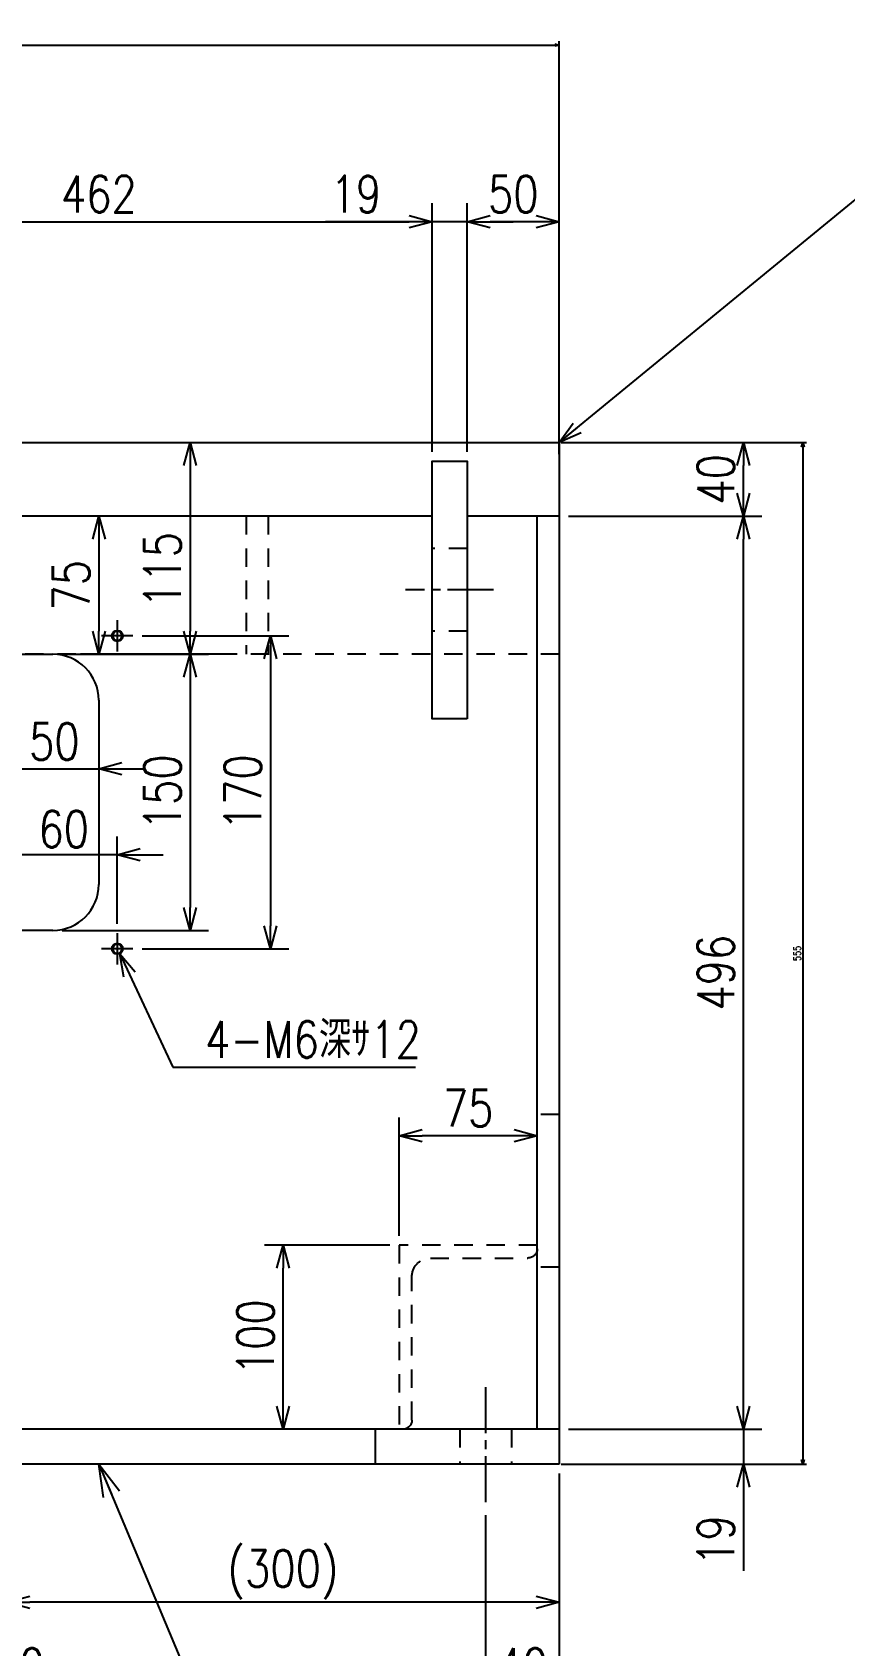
# Model space of a CAD drawing. Extents: x 0 to 4205, y 0 to 5940.
# Drawn here: x 2042 to 2483, y 550 to 1426 of the extents above; entities that cross this region are included whole.
import ezdxf

# ---------------------------------------------------------------- set-up
doc = ezdxf.new("R2010")
doc.units = 0
doc.header["$LTSCALE"] = 5
doc.linetypes.add('GEN3A', pattern=[3.5, 2, -1.5])
doc.linetypes.add('GEN7A', pattern=[7.5, 5, -0.75, 1, -0.75])
doc.layers.get('0').update_dxf_attribs({"linetype": 'CONTINUOUS'})
doc.layers.get('DEFPOINTS').update_dxf_attribs({"linetype": 'CONTINUOUS'})
for name, color, linetype in [('2', 5, 'CONTINUOUS'), ('3A', 6, 'GEN3A'), ('4', 3, 'CONTINUOUS'), ('5', 3, 'CONTINUOUS'), ('7A', 4, 'GEN7A')]:
    doc.layers.add(name, color=color, linetype=linetype)
doc.layers.add('AM_5', color=92, linetype='CONTINUOUS', lineweight=25)
doc.layers.add('DIMENSION', color=3, linetype='CONTINUOUS', lineweight=25)
doc.styles.get("Standard").update_dxf_attribs({"font": 'romans.shx', "width": 0.8, "bigfont": 'extfont.shx'})
doc.dimstyles.new('GEN-ISO', dxfattribs={"dimscale": 5, "dimtxt": 4, "dimasz": 2.5, "dimexe": 2, "dimexo": 1, "dimgap": 1, "dimtad": 3, "dimdec": 3, "dimrnd": 0.001, "dimdsep": 46, "dimtxsty": 'Standard', "dimblk": 'OPEN30', "dimcen": 0, "dimclrt": 52, "dimadec": 0, "dimazin": 0, "dimtp": 0.1, "dimtm": 0.1, "dimtfac": 0.6, "dimtdec": 3, "dimtmove": 2, "dimatfit": 3, "dimldrblk": 'OPEN30', "dimfxl": 1, "dimarcsym": 0})
doc.dimstyles.new('GEN-ISO$0', dxfattribs={"dimscale": 5, "dimtxt": 4, "dimasz": 2.5, "dimexe": 2, "dimexo": 1, "dimgap": 1, "dimtad": 3, "dimdec": 3, "dimrnd": 0.001, "dimdsep": 46, "dimtxsty": 'Standard', "dimblk": 'OPEN30', "dimcen": 0, "dimclrt": 52, "dimadec": 0, "dimazin": 0, "dimtp": 0.1, "dimtm": 0.1, "dimtfac": 0.6, "dimtdec": 3, "dimtmove": 2, "dimatfit": 3, "dimldrblk": 'OPEN30', "dimfxl": 1, "dimarcsym": 0})
doc.dimstyles.new('GEN-ISO$7', dxfattribs={"dimscale": 7.071, "dimtxt": 4, "dimasz": 2.5, "dimexe": 2, "dimexo": 1, "dimgap": 1, "dimtad": 3, "dimdec": 3, "dimrnd": 0.001, "dimdsep": 46, "dimtxsty": 'Standard', "dimblk": 'OPEN30', "dimcen": 0, "dimclrt": 52, "dimadec": 0, "dimazin": 0, "dimtp": 0.1, "dimtm": 0.1, "dimtfac": 0.6, "dimtdec": 3, "dimtmove": 0, "dimatfit": 3, "dimldrblk": 'OPEN30', "dimfxl": 1, "dimarcsym": 0})

# ---------------------------------------------------------------- blocks, each defined once
blk = doc.blocks.new('A$C75AA6566')
at = {"layer": '3A'}
for p, q in [((0, 100), (75, 100)), ((75, 100), (75, 0)), ((58, 93), (5, 93)), ((68, 5), (68, 83))]:
    blk.add_line(p, q, dxfattribs=at)
for centre, radius, start, end in [((5, 98), 5, 180, 270), ((58, 83), 10, 0, 90), ((73, 5), 5, 180, 270)]:
    blk.add_arc(centre, radius, start, end, dxfattribs=at)
blk = doc.blocks.new('_Open30')
at = {"color": 0, "linetype": 'ByBlock', "lineweight": -2}
for p, q in [((-1, 0.268), (0, 0)), ((0, 0), (-1, -0.268)), ((0, 0), (-1, 0))]:
    blk.add_line(p, q, dxfattribs=at)
blk = doc.blocks.new('*D28')
at = {"layer": '5', "color": 0, "lineweight": -2}
for p, q in [((2328.43, 643.15), (2328.43, 563.15)), ((2028.43, 613.15), (2028.43, 563.15)), ((2315.93, 573.15), (2040.93, 573.15))]:
    blk.add_line(p, q, dxfattribs=at)
at = {"layer": 'DEFPOINTS', "color": 0}
for p in [(2328.43, 648.15), (2028.43, 618.15), (2028.43, 573.15)]:
    blk.add_point(p, dxfattribs=at)
at = {"layer": '5', "color": 0, "lineweight": -2, "xscale": 12.5, "yscale": 12.5, "zscale": 12.5, "rotation": 180}
blk.add_blockref('_Open30', (2028.43, 573.15), dxfattribs=at)
at = {"layer": '5', "color": 0, "lineweight": -2, "xscale": 12.5, "yscale": 12.5, "zscale": 12.5}
blk.add_blockref('_Open30', (2328.43, 573.15), dxfattribs=at)
at = {"layer": '5', "color": 52, "insert": (2178.43, 588.15), "char_height": 20, "attachment_point": 5}
blk.add_mtext('(300)', dxfattribs=at)
blk = doc.blocks.new('*D30')
at = {"layer": '5', "color": 0, "lineweight": -2, "transparency": 16777216}
for p, q in [((2328.43, 643.15), (2328.43, 513.15)), ((2288.43, 620.39), (2288.43, 513.15)), ((2315.93, 523.15), (2300.93, 523.15))]:
    blk.add_line(p, q, dxfattribs=at)
at = {"layer": 'DEFPOINTS', "color": 0, "transparency": 16777216}
for p in [(2328.43, 648.15), (2288.43, 625.39), (2288.43, 523.15)]:
    blk.add_point(p, dxfattribs=at)
at = {"layer": '5', "color": 0, "lineweight": -2, "transparency": 16777216, "xscale": 12.5, "yscale": 12.5, "zscale": 12.5, "rotation": 180}
blk.add_blockref('_Open30', (2288.43, 523.15), dxfattribs=at)
at = {"layer": '5', "color": 0, "lineweight": -2, "transparency": 16777216, "xscale": 12.5, "yscale": 12.5, "zscale": 12.5}
blk.add_blockref('_Open30', (2328.43, 523.15), dxfattribs=at)
at = {"layer": '5', "color": 52, "transparency": 16777216, "insert": (2308.43, 538.15), "char_height": 20, "attachment_point": 5}
blk.add_mtext('40', dxfattribs=at)
blk = doc.blocks.new('*D31')
at = {"layer": '5', "color": 0, "lineweight": -2, "transparency": 16777216}
for p, q in [((1768.43, 620.39), (1768.43, 513.15)), ((2275.93, 523.15), (1780.93, 523.15))]:
    blk.add_line(p, q, dxfattribs=at)
at = {"layer": 'DEFPOINTS', "color": 0, "transparency": 16777216}
for p in [(1768.43, 625.39), (2288.43, 625.39), (1768.43, 523.15)]:
    blk.add_point(p, dxfattribs=at)
at = {"layer": '5', "color": 0, "lineweight": -2, "transparency": 16777216, "xscale": 12.5, "yscale": 12.5, "zscale": 12.5, "rotation": 180}
blk.add_blockref('_Open30', (1768.43, 523.15), dxfattribs=at)
at = {"layer": '5', "color": 0, "lineweight": -2, "transparency": 16777216, "xscale": 12.5, "yscale": 12.5, "zscale": 12.5}
blk.add_blockref('_Open30', (2288.43, 523.15), dxfattribs=at)
at = {"layer": '5', "color": 52, "transparency": 16777216, "insert": (2028.43, 538.15), "char_height": 20, "attachment_point": 5}
blk.add_mtext('520', dxfattribs=at)
blk = doc.blocks.new('*D33')
at = {"layer": '5', "color": 0, "lineweight": -2, "transparency": 16777216}
for p, q in [((1728.43, 643.15), (1728.43, 463.15)), ((2328.43, 643.15), (2328.43, 463.15)), ((2315.93, 473.15), (1740.93, 473.15))]:
    blk.add_line(p, q, dxfattribs=at)
at = {"layer": 'DEFPOINTS', "color": 0, "transparency": 16777216}
for p in [(1728.43, 648.15), (2328.43, 648.15), (1728.43, 473.15)]:
    blk.add_point(p, dxfattribs=at)
at = {"layer": '5', "color": 0, "lineweight": -2, "transparency": 16777216, "xscale": 12.5, "yscale": 12.5, "zscale": 12.5, "rotation": 180}
blk.add_blockref('_Open30', (1728.43, 473.15), dxfattribs=at)
at = {"layer": '5', "color": 0, "lineweight": -2, "transparency": 16777216, "xscale": 12.5, "yscale": 12.5, "zscale": 12.5}
blk.add_blockref('_Open30', (2328.43, 473.15), dxfattribs=at)
at = {"layer": '5', "color": 52, "transparency": 16777216, "insert": (2028.43, 488.15), "char_height": 20, "attachment_point": 5}
blk.add_mtext('600', dxfattribs=at)
blk = doc.blocks.new('*D42')
at = {"layer": '5', "color": 0, "lineweight": -2, "transparency": 16777216}
for p, q in [((2278.43, 1198.15), (2278.43, 1333.15)), ((2328.43, 1208.15), (2328.43, 1333.15)), ((2315.93, 1323.15), (2290.93, 1323.15))]:
    blk.add_line(p, q, dxfattribs=at)
at = {"layer": 'DEFPOINTS', "color": 0, "transparency": 16777216}
for p in [(2278.43, 1323.15), (2328.43, 1203.15), (2278.43, 1193.15)]:
    blk.add_point(p, dxfattribs=at)
at = {"layer": '5', "color": 0, "lineweight": -2, "transparency": 16777216, "xscale": 12.5, "yscale": 12.5, "zscale": 12.5, "rotation": 180}
blk.add_blockref('_Open30', (2278.43, 1323.15), dxfattribs=at)
at = {"layer": '5', "color": 0, "lineweight": -2, "transparency": 16777216, "xscale": 12.5, "yscale": 12.5, "zscale": 12.5}
blk.add_blockref('_Open30', (2328.43, 1323.15), dxfattribs=at)
at = {"layer": '5', "color": 52, "transparency": 16777216, "insert": (2303.43, 1338.15), "char_height": 20, "attachment_point": 5}
blk.add_mtext('50', dxfattribs=at)
blk = doc.blocks.new('*D44')
at = {"layer": '5', "color": 0, "lineweight": -2, "transparency": 16777216}
for p, q in [((2259.43, 1198.15), (2259.43, 1333.15)), ((2278.43, 1198.15), (2278.43, 1333.15)), ((2246.93, 1323.15), (2201.57, 1323.15)), ((2278.43, 1323.15), (2259.43, 1323.15)), ((2290.93, 1323.15), (2303.43, 1323.15))]:
    blk.add_line(p, q, dxfattribs=at)
at = {"layer": 'DEFPOINTS', "color": 0, "transparency": 16777216}
for p in [(2259.43, 1323.15), (2259.43, 1193.15), (2278.43, 1193.15)]:
    blk.add_point(p, dxfattribs=at)
at = {"layer": '5', "color": 0, "lineweight": -2, "transparency": 16777216, "xscale": 12.5, "yscale": 12.5, "zscale": 12.5}
blk.add_blockref('_Open30', (2259.43, 1323.15), dxfattribs=at)
at = {"layer": '5', "color": 0, "lineweight": -2, "transparency": 16777216, "xscale": 12.5, "yscale": 12.5, "zscale": 12.5, "rotation": 180}
blk.add_blockref('_Open30', (2278.43, 1323.15), dxfattribs=at)
at = {"layer": '5', "color": 52, "transparency": 16777216, "insert": (2218, 1338.15), "char_height": 20, "attachment_point": 5}
blk.add_mtext('19', dxfattribs=at)
blk = doc.blocks.new('*D46')
at = {"layer": '5', "color": 0, "lineweight": -2, "transparency": 16777216}
for p, q in [((2236.43, 767.15), (2168.43, 767.15)), ((2178.43, 679.65), (2178.43, 754.65)), ((2223.43, 667.15), (2168.43, 667.15))]:
    blk.add_line(p, q, dxfattribs=at)
at = {"layer": 'DEFPOINTS', "color": 0, "transparency": 16777216}
for p in [(2178.43, 767.15), (2241.43, 767.15), (2228.43, 667.15)]:
    blk.add_point(p, dxfattribs=at)
at = {"layer": '5', "color": 0, "lineweight": -2, "transparency": 16777216, "xscale": 12.5, "yscale": 12.5, "zscale": 12.5}
for p, rotation in [((2178.43, 767.15), 90), ((2178.43, 667.15), 270)]:
    blk.add_blockref('_Open30', p, dxfattribs=dict(at, rotation=rotation))
at = {"layer": '5', "color": 52, "transparency": 16777216, "insert": (2163.43, 717.15), "char_height": 20, "attachment_point": 5, "rotation": 90}
blk.add_mtext('100', dxfattribs=at)
blk = doc.blocks.new('*D47')
at = {"layer": '5', "color": 0, "lineweight": -2, "transparency": 16777216}
for p, q in [((2241.43, 772.15), (2241.43, 836.57)), ((2316.43, 831.57), (2316.43, 836.57)), ((2303.93, 826.57), (2253.93, 826.57))]:
    blk.add_line(p, q, dxfattribs=at)
at = {"layer": 'DEFPOINTS', "color": 0, "transparency": 16777216}
for p in [(2241.43, 826.57), (2316.43, 826.57), (2241.43, 767.15)]:
    blk.add_point(p, dxfattribs=at)
at = {"layer": '5', "color": 0, "lineweight": -2, "transparency": 16777216, "xscale": 12.5, "yscale": 12.5, "zscale": 12.5, "rotation": 180}
blk.add_blockref('_Open30', (2241.43, 826.57), dxfattribs=at)
at = {"layer": '5', "color": 0, "lineweight": -2, "transparency": 16777216, "xscale": 12.5, "yscale": 12.5, "zscale": 12.5}
blk.add_blockref('_Open30', (2316.43, 826.57), dxfattribs=at)
at = {"layer": '5', "color": 52, "transparency": 16777216, "insert": (2278.93, 841.57), "char_height": 20, "attachment_point": 5}
blk.add_mtext('75', dxfattribs=at)
blk = doc.blocks.new('*D49')
at = {"layer": '5', "color": 0, "lineweight": -2, "transparency": 16777216}
for p, q in [((2428.43, 679.65), (2428.43, 692.15)), ((2333.43, 667.15), (2438.43, 667.15)), ((2428.43, 667.15), (2428.43, 648.15)), ((2333.43, 648.15), (2438.43, 648.15)), ((2428.43, 635.65), (2428.43, 590.29))]:
    blk.add_line(p, q, dxfattribs=at)
at = {"layer": 'DEFPOINTS', "color": 0, "transparency": 16777216}
for p in [(2328.43, 667.15), (2328.43, 648.15), (2428.43, 648.15)]:
    blk.add_point(p, dxfattribs=at)
at = {"layer": '5', "color": 0, "lineweight": -2, "transparency": 16777216, "xscale": 12.5, "yscale": 12.5, "zscale": 12.5}
for p, rotation in [((2428.43, 667.15), 270), ((2428.43, 648.15), 90)]:
    blk.add_blockref('_Open30', p, dxfattribs=dict(at, rotation=rotation))
at = {"layer": '5', "color": 52, "transparency": 16777216, "insert": (2413.43, 606.72), "char_height": 20, "attachment_point": 5, "rotation": 90}
blk.add_mtext('19', dxfattribs=at)
blk = doc.blocks.new('*D50')
at = {"layer": '5', "color": 0, "lineweight": -2, "transparency": 16777216}
for p, q in [((2333.43, 1163.15), (2438.43, 1163.15)), ((2428.43, 679.65), (2428.43, 1150.65)), ((2333.43, 667.15), (2438.43, 667.15))]:
    blk.add_line(p, q, dxfattribs=at)
at = {"layer": 'DEFPOINTS', "color": 0, "transparency": 16777216}
for p in [(2328.43, 1163.15), (2428.43, 1163.15), (2328.43, 667.15)]:
    blk.add_point(p, dxfattribs=at)
at = {"layer": '5', "color": 0, "lineweight": -2, "transparency": 16777216, "xscale": 12.5, "yscale": 12.5, "zscale": 12.5}
for p, rotation in [((2428.43, 1163.15), 90), ((2428.43, 667.15), 270)]:
    blk.add_blockref('_Open30', p, dxfattribs=dict(at, rotation=rotation))
at = {"layer": '5', "color": 52, "transparency": 16777216, "insert": (2413.43, 915.15), "char_height": 20, "attachment_point": 5, "rotation": 90}
blk.add_mtext('496', dxfattribs=at)
blk = doc.blocks.new('*D51')
at = {"layer": '5', "color": 0, "lineweight": -2, "transparency": 16777216}
for p, q in [((2333.43, 1203.15), (2438.43, 1203.15)), ((2428.43, 1175.65), (2428.43, 1190.65)), ((2333.43, 1163.15), (2438.43, 1163.15))]:
    blk.add_line(p, q, dxfattribs=at)
at = {"layer": 'DEFPOINTS', "color": 0, "transparency": 16777216}
for p in [(2328.43, 1203.15), (2428.43, 1203.15), (2328.43, 1163.15)]:
    blk.add_point(p, dxfattribs=at)
at = {"layer": '5', "color": 0, "lineweight": -2, "transparency": 16777216, "xscale": 12.5, "yscale": 12.5, "zscale": 12.5}
for p, rotation in [((2428.43, 1203.15), 90), ((2428.43, 1163.15), 270)]:
    blk.add_blockref('_Open30', p, dxfattribs=dict(at, rotation=rotation))
at = {"layer": '5', "color": 52, "transparency": 16777216, "insert": (2413.43, 1183.15), "char_height": 20, "attachment_point": 5, "rotation": 90}
blk.add_mtext('40', dxfattribs=at)
blk = doc.blocks.new('*D52')
at = {"layer": '5', "color": 0, "lineweight": -2, "transparency": 16777216}
for p, q in [((2153.43, 1163.15), (2068.43, 1163.15)), ((2078.43, 1150.65), (2078.43, 1100.65)), ((2153.43, 1088.15), (2068.43, 1088.15))]:
    blk.add_line(p, q, dxfattribs=at)
at = {"layer": 'DEFPOINTS', "color": 0, "transparency": 16777216}
for p in [(2158.43, 1163.15), (2078.43, 1088.15), (2158.43, 1088.15)]:
    blk.add_point(p, dxfattribs=at)
at = {"layer": '5', "color": 0, "lineweight": -2, "transparency": 16777216, "xscale": 12.5, "yscale": 12.5, "zscale": 12.5}
for p, rotation in [((2078.43, 1163.15), 90), ((2078.43, 1088.15), 270)]:
    blk.add_blockref('_Open30', p, dxfattribs=dict(at, rotation=rotation))
at = {"layer": '5', "color": 52, "transparency": 16777216, "insert": (2063.43, 1125.65), "char_height": 20, "attachment_point": 5, "rotation": 90}
blk.add_mtext('75', dxfattribs=at)
blk = doc.blocks.new('*D113')
at = {"layer": '5', "color": 0, "lineweight": -2, "transparency": 16777216}
for p, q in [((1797.43, 1198.15), (1797.43, 1333.15)), ((2259.43, 1198.15), (2259.43, 1333.15)), ((1809.93, 1323.15), (2246.93, 1323.15))]:
    blk.add_line(p, q, dxfattribs=at)
at = {"layer": 'DEFPOINTS', "color": 0, "transparency": 16777216}
for p in [(2259.43, 1323.15), (1797.43, 1193.15), (2259.43, 1193.15)]:
    blk.add_point(p, dxfattribs=at)
at = {"layer": '5', "color": 0, "lineweight": -2, "transparency": 16777216, "xscale": 12.5, "yscale": 12.5, "zscale": 12.5, "rotation": 180}
blk.add_blockref('_Open30', (1797.43, 1323.15), dxfattribs=at)
at = {"layer": '5', "color": 0, "lineweight": -2, "transparency": 16777216, "xscale": 12.5, "yscale": 12.5, "zscale": 12.5}
blk.add_blockref('_Open30', (2259.43, 1323.15), dxfattribs=at)
at = {"layer": '5', "color": 52, "transparency": 16777216, "insert": (2078.43, 1338.15), "char_height": 20, "attachment_point": 5}
blk.add_mtext('462', dxfattribs=at)
blk = doc.blocks.new('*D367')
at = {"layer": '5', "color": 0, "lineweight": -2, "transparency": 16777216}
for p, q in [((2058.43, 1088.15), (2137.98, 1088.15)), ((2127.98, 1075.65), (2127.98, 950.65)), ((2058.43, 938.15), (2137.98, 938.15))]:
    blk.add_line(p, q, dxfattribs=at)
at = {"layer": 'DEFPOINTS', "color": 0, "transparency": 16777216}
for p in [(2053.43, 1088.15), (2053.43, 938.15), (2127.98, 938.15)]:
    blk.add_point(p, dxfattribs=at)
at = {"layer": '5', "color": 0, "lineweight": -2, "transparency": 16777216, "xscale": 12.5, "yscale": 12.5, "zscale": 12.5}
for p, rotation in [((2127.98, 1088.15), 90), ((2127.98, 938.15), 270)]:
    blk.add_blockref('_Open30', p, dxfattribs=dict(at, rotation=rotation))
at = {"layer": '5', "color": 52, "transparency": 16777216, "insert": (2112.98, 1013.15), "char_height": 20, "attachment_point": 5, "rotation": 90}
blk.add_mtext('150', dxfattribs=at)
blk = doc.blocks.new('*D360')
at = {"layer": '5', "color": 0, "lineweight": -2, "transparency": 16777216}
for p, q in [((2088.43, 941.65), (2088.43, 989.2)), ((2015.93, 979.2), (2003.43, 979.2)), ((2028.43, 979.2), (2028.43, 969.2)), ((2088.43, 979.2), (2028.43, 979.2)), ((2100.93, 979.2), (2113.43, 979.2))]:
    blk.add_line(p, q, dxfattribs=at)
at = {"layer": 'DEFPOINTS', "color": 0, "transparency": 16777216}
for p in [(2028.43, 984.2), (2028.43, 979.2), (2088.43, 936.65)]:
    blk.add_point(p, dxfattribs=at)
at = {"layer": '5', "color": 0, "lineweight": -2, "transparency": 16777216, "xscale": 12.5, "yscale": 12.5, "zscale": 12.5}
blk.add_blockref('_Open30', (2028.43, 979.2), dxfattribs=at)
at = {"layer": '5', "color": 0, "lineweight": -2, "transparency": 16777216, "xscale": 12.5, "yscale": 12.5, "zscale": 12.5, "rotation": 180}
blk.add_blockref('_Open30', (2088.43, 979.2), dxfattribs=at)
at = {"layer": '5', "color": 52, "transparency": 16777216, "insert": (2059.37, 993.1), "char_height": 20, "attachment_point": 5}
blk.add_mtext('60', dxfattribs=at)
blk = doc.blocks.new('*D361')
at = {"layer": '5', "color": 0, "lineweight": -2, "transparency": 16777216}
for p, q in [((2101.93, 1098.15), (2181.59, 1098.15)), ((2171.59, 1085.65), (2171.59, 940.65)), ((2101.93, 928.15), (2181.59, 928.15))]:
    blk.add_line(p, q, dxfattribs=at)
at = {"layer": 'DEFPOINTS', "color": 0, "transparency": 16777216}
for p in [(2096.93, 1098.15), (2096.93, 928.15), (2171.59, 928.15)]:
    blk.add_point(p, dxfattribs=at)
at = {"layer": '5', "color": 0, "lineweight": -2, "transparency": 16777216, "xscale": 12.5, "yscale": 12.5, "zscale": 12.5}
for p, rotation in [((2171.59, 1098.15), 90), ((2171.59, 928.15), 270)]:
    blk.add_blockref('_Open30', p, dxfattribs=dict(at, rotation=rotation))
at = {"layer": '5', "color": 52, "transparency": 16777216, "insert": (2156.59, 1013.15), "char_height": 20, "attachment_point": 5, "rotation": 90}
blk.add_mtext('170', dxfattribs=at)
blk = doc.blocks.new('*D363')
at = {"layer": '5', "color": 0, "lineweight": -2, "transparency": 16777216}
for p, q in [((2015.93, 1025.95), (2003.43, 1025.95)), ((2028.43, 1025.95), (2078.43, 1025.95)), ((2078.43, 1030.07), (2078.43, 1015.95)), ((2090.93, 1025.95), (2103.43, 1025.95)), ((2028.43, 1024.6), (2028.43, 1015.95))]:
    blk.add_line(p, q, dxfattribs=at)
at = {"layer": 'DEFPOINTS', "color": 0, "transparency": 16777216}
for p in [(2078.43, 1035.07), (2028.43, 1029.6), (2078.43, 1025.95)]:
    blk.add_point(p, dxfattribs=at)
at = {"layer": '5', "color": 0, "lineweight": -2, "transparency": 16777216, "xscale": 12.5, "yscale": 12.5, "zscale": 12.5}
blk.add_blockref('_Open30', (2028.43, 1025.95), dxfattribs=at)
at = {"layer": '5', "color": 0, "lineweight": -2, "transparency": 16777216, "xscale": 12.5, "yscale": 12.5, "zscale": 12.5, "rotation": 180}
blk.add_blockref('_Open30', (2078.43, 1025.95), dxfattribs=at)
at = {"layer": '5', "color": 52, "transparency": 16777216, "insert": (2054.3, 1040.79), "char_height": 20, "attachment_point": 5}
blk.add_mtext('50', dxfattribs=at)
blk = doc.blocks.new('*D365')
at = {"layer": 'AM_5', "color": 0, "lineweight": -2, "transparency": 16777216}
for p, q in [((2093.43, 1203.15), (2137.98, 1203.15)), ((2127.98, 1190.65), (2127.98, 1100.65)), ((2058.43, 1088.15), (2137.98, 1088.15))]:
    blk.add_line(p, q, dxfattribs=at)
at = {"layer": 'DEFPOINTS', "color": 0, "transparency": 16777216}
for p in [(2088.43, 1203.15), (2053.43, 1088.15), (2127.98, 1088.15)]:
    blk.add_point(p, dxfattribs=at)
at = {"layer": 'AM_5', "color": 0, "lineweight": -2, "transparency": 16777216, "xscale": 12.5, "yscale": 12.5, "zscale": 12.5}
for p, rotation in [((2127.98, 1203.15), 90), ((2127.98, 1088.15), 270)]:
    blk.add_blockref('_Open30', p, dxfattribs=dict(at, rotation=rotation))
at = {"layer": 'AM_5', "color": 52, "transparency": 16777216, "insert": (2112.98, 1133.97), "char_height": 20, "attachment_point": 5, "rotation": 90}
blk.add_mtext('115', dxfattribs=at)
blk = doc.blocks.new('*D370')
at = {"layer": 'DEFPOINTS', "color": 0}
for p in [(2328.43, 1203.15), (2328.43, 648.15), (2460.65, 648.15)]:
    blk.add_point(p, dxfattribs=at)
at = {"layer": 'DIMENSION', "color": 0, "lineweight": -2}
for p, q in [((2329.43, 1203.15), (2462.65, 1203.15)), ((2460.65, 1200.65), (2460.65, 650.65)), ((2329.43, 648.15), (2462.65, 648.15))]:
    blk.add_line(p, q, dxfattribs=at)
at = {"layer": 'DIMENSION', "color": 0, "lineweight": -2, "xscale": 2.5, "yscale": 2.5, "zscale": 2.5}
for p, rotation in [((2460.65, 1203.15), 90), ((2460.65, 648.15), 270)]:
    blk.add_blockref('_Open30', p, dxfattribs=dict(at, rotation=rotation))
at = {"layer": 'DIMENSION', "color": 52, "insert": (2457.65, 925.65), "char_height": 4, "attachment_point": 5, "rotation": 90}
blk.add_mtext('555', dxfattribs=at)
blk = doc.blocks.new('*D371')
at = {"layer": 'DEFPOINTS', "color": 0}
for p in [(2328.43, 1419.15), (1728.43, 1203.15), (2328.43, 1195.8)]:
    blk.add_point(p, dxfattribs=at)
at = {"layer": 'DIMENSION', "color": 0, "lineweight": -2}
for p, q in [((1728.43, 1204.15), (1728.43, 1421.15)), ((2328.43, 1196.8), (2328.43, 1421.15)), ((1730.93, 1419.15), (2325.93, 1419.15))]:
    blk.add_line(p, q, dxfattribs=at)
at = {"layer": 'DIMENSION', "color": 0, "lineweight": -2, "xscale": 2.5, "yscale": 2.5, "zscale": 2.5, "rotation": 180}
blk.add_blockref('_Open30', (1728.43, 1419.15), dxfattribs=at)
at = {"layer": 'DIMENSION', "color": 0, "lineweight": -2, "xscale": 2.5, "yscale": 2.5, "zscale": 2.5}
blk.add_blockref('_Open30', (2328.43, 1419.15), dxfattribs=at)
at = {"layer": 'DIMENSION', "color": 52, "insert": (2028.43, 1422.15), "char_height": 4, "attachment_point": 5}
blk.add_mtext('600', dxfattribs=at)

msp = doc.modelspace()

# ---------------------------------------------------------------- linework, layer by layer
at = {"layer": '2'}
for p, q in [((2028.4254, 1203.1495), (2328.4254, 1203.1495)), ((2328.4254, 1203.1495), (2328.4254, 648.1495)), ((2259.4254, 1163.1495), (2028.4254, 1163.1495)), ((2328.4254, 1163.1495), (2278.4254, 1163.1495)), ((2316.4254, 667.1495), (2316.4254, 1163.1495)), ((1903.4254, 1088.1495), (2053.4254, 1088.1495)), ((2078.4254, 1063.1495), (2078.4254, 963.1495)), ((2053.4254, 938.1495), (1903.4254, 938.1495)), ((2328.4254, 667.1495), (2028.4254, 667.1495)), ((2228.4254, 667.1495), (2228.4254, 648.1495)), ((2328.4254, 648.1495), (2028.4254, 648.1495))]:
    msp.add_line(p, q, dxfattribs=at)
msp.add_lwpolyline([(2278.4254, 1053.1495), (2259.4254, 1053.1495), (2259.4254, 1193.1495), (2278.4254, 1193.1495)], close=True, dxfattribs=at)
for centre in [(2088.4254, 1098.1495), (2088.4254, 928.1495)]:
    msp.add_circle(centre, 2.5, dxfattribs=at)
for centre, start, end in [((2053.4254, 1063.1495), 0, 90), ((2053.4254, 963.1495), 270, 0)]:
    msp.add_arc(centre, 25, start, end, dxfattribs=at)
at = {"layer": '3A'}
for p, q in [((2158.4254, 1163.1495), (2158.4254, 1088.1495)), ((2170.4254, 1163.1495), (2170.4254, 1088.1495)), ((2278.4254, 1145.6495), (2259.4254, 1145.6495)), ((2278.4254, 1100.6495), (2259.4254, 1100.6495)), ((2328.4254, 1088.1495), (2028.4254, 1088.1495)), ((2328.4254, 838.1495), (2316.4254, 838.1495)), ((2328.4254, 755.1495), (2316.4254, 755.1495)), ((2274.4254, 667.1495), (2274.4254, 648.1495)), ((2302.4254, 667.1495), (2302.4254, 648.1495))]:
    msp.add_line(p, q, dxfattribs=at)
at = {"layer": '4'}
for centre in [(2088.4254, 1098.1495), (2088.4254, 928.1495)]:
    msp.add_circle(centre, 3, dxfattribs=at)
at = {"layer": '7A'}
for p, q in [((2292.7103, 1123.1495), (2244.9698, 1123.1495)), ((2088.4254, 1106.6495), (2088.4254, 1089.6495)), ((2096.9254, 1098.1495), (2079.9254, 1098.1495)), ((2088.4254, 936.6495), (2088.4254, 919.6495)), ((2096.9254, 928.1495), (2079.9254, 928.1495)), ((2288.4254, 689.9757), (2288.4254, 625.3871))]:
    msp.add_line(p, q, dxfattribs=at)

# ---------------------------------------------------------------- block references
at = {"layer": '2', "xscale": -1}
msp.add_blockref('A$C75AA6566', (2316.4254, 667.1495), dxfattribs=at)

# ---------------------------------------------------------------- texts
at = {"layer": '5', "color": 52, "insert": (2136.1633, 878.8585), "char_height": 20, "attachment_point": 4}
msp.add_mtext('4-M6深ｻ12', dxfattribs=at)

# ---------------------------------------------------------------- dimensions: what is measured, and where the dimension line sits
at = {"layer": '5'}
for base, p1, p2, dimstyle, override, picture, middle in [((2259.4254, 1323.1495), (1797.4254, 1193.1495), (2259.4254, 1193.1495), 'GEN-ISO', {"dimtp": 0.05, "dimtm": 0.05, "dimtmove": 0}, '*D113', (2078.4254, 1323.1495)), ((2078.4254, 1025.9522), (2028.4254, 1029.5985), (2078.4254, 1035.0698), 'GEN-ISO$0', {"dimadec": 2}, '*D363', (2054.3044, 1040.7936)), ((2028.4254, 979.1967), (2088.4254, 936.6495), (2028.4254, 984.1967), 'GEN-ISO$0', {"dimadec": 2}, '*D360', (2059.3654, 993.1043))]:
    dim = msp.add_linear_dim(base=base, p1=p1, p2=p2, angle=180, dimstyle=dimstyle, override=override, dxfattribs=at)
    dim.commit()
    dim.dimension.update_dxf_attribs({"geometry": picture, "text_midpoint": middle, "dimtype": 160})
for base, p1, p2, angle, dimstyle, override, picture, middle in [((2259.4254, 1323.1495), (2278.4254, 1193.1495), (2259.4254, 1193.1495), 180, 'GEN-ISO', {"dimtmove": 0}, '*D44', (2217.9968, 1338.1495)), ((2278.4254, 1323.1495), (2328.4254, 1203.1495), (2278.4254, 1193.1495), 180, 'GEN-ISO', {"dimtmove": 0}, '*D42', (2303.4254, 1338.1495)), ((2428.4254, 1203.1495), (2328.4254, 1163.1495), (2328.4254, 1203.1495), 90, 'GEN-ISO', {"dimtmove": 0}, '*D51', (2413.4254, 1183.1495)), ((2078.4254, 1088.1495), (2158.4254, 1163.1495), (2158.4254, 1088.1495), 90, 'GEN-ISO', {"dimtmove": 0}, '*D52', (2063.4254, 1125.6495)), ((2428.4254, 1163.1495), (2328.4254, 667.1495), (2328.4254, 1163.1495), 90, 'GEN-ISO', {"dimtmove": 0}, '*D50', (2413.4254, 915.1495)), ((2171.5946, 928.1495), (2096.9254, 1098.1495), (2096.9254, 928.1495), 90, 'GEN-ISO$0', {"dimadec": 2}, '*D361', (2156.5946, 1013.1495)), ((2127.9847, 938.1495), (2053.4254, 1088.1495), (2053.4254, 938.1495), 90, 'GEN-ISO$0', {"dimadec": 2}, '*D367', (2112.9847, 1013.1495)), ((2241.4254, 826.5729), (2316.4254, 826.5729), (2241.4254, 767.1495), 180, 'GEN-ISO', {"dimtmove": 0}, '*D47', (2278.9254, 841.5729)), ((2178.4254, 767.1495), (2228.4254, 667.1495), (2241.4254, 767.1495), 90, 'GEN-ISO', {"dimtmove": 0}, '*D46', (2163.4254, 717.1495)), ((2428.4254, 648.1495), (2328.4254, 667.1495), (2328.4254, 648.1495), 90, 'GEN-ISO', {"dimtmove": 0}, '*D49', (2413.4254, 606.7209)), ((1728.4254, 473.1495), (2328.4254, 648.1495), (1728.4254, 648.1495), 180, 'GEN-ISO', {"dimtmove": 0}, '*D33', (2028.4254, 488.1495)), ((2028.4254, 573.1495), (2328.4254, 648.1495), (2028.4254, 618.1495), 180, 'GEN-ISO', {"dimlfac": 1, "dimpost": '(<>)', "dimtxsty": 'Standard', "dimblk1": 'Open30', "dimblk2": 'Open30', "dimsah": 1, "dimtp": 0.027, "dimtm": 0, "dimtmove": 0, "dimtolj": 0}, '*D28', (2178.4254, 588.1495)), ((2288.4254, 523.1495), (2328.4254, 648.1495), (2288.4254, 625.3871), 180, 'GEN-ISO', {"dimtmove": 0}, '*D30', (2308.4254, 538.1495)), ((1768.4254, 523.1495), (2288.4254, 625.3871), (1768.4254, 625.3871), 180, 'GEN-ISO', {"dimse1": 1, "dimtmove": 1}, '*D31', (2028.4254, 538.1495))]:
    dim = msp.add_linear_dim(base=base, p1=p1, p2=p2, angle=angle, dimstyle=dimstyle, override=override, dxfattribs=at)
    dim.commit()
    dim.dimension.update_dxf_attribs({"geometry": picture, "text_midpoint": middle})
at = {"layer": 'AM_5'}
dim = msp.add_linear_dim(base=(2127.9847, 1088.1495), p1=(2088.4254, 1203.1495), p2=(2053.4254, 1088.1495), angle=90, dimstyle='GEN-ISO$0', override={"dimdec": 3, "dimtp": 0.027, "dimtm": 0, "dimtmove": 0}, dxfattribs=at)
dim.commit()
dim.dimension.update_dxf_attribs({"geometry": '*D365', "text_midpoint": (2127.9847, 1133.9663), "dimtype": 160})
at = {"layer": 'DIMENSION'}
dim = msp.add_linear_dim(base=(2328.4254, 1419.1495), p1=(1728.4254, 1203.1495), p2=(2328.4254, 1195.7959), dimstyle='GEN-ISO$0', override={"dimscale": 1, "dimlfac": 1, "dimtxsty": 'Standard', "dimblk1": 'Open30', "dimblk2": 'Open30', "dimsah": 1, "dimtmove": 1, "dimtolj": 0}, dxfattribs=at)
dim.commit()
dim.dimension.update_dxf_attribs({"geometry": '*D371', "text_midpoint": (2028.4254, 1422.1495)})
dim = msp.add_linear_dim(base=(2460.6479, 648.1495), p1=(2328.4254, 1203.1495), p2=(2328.4254, 648.1495), angle=90, dimstyle='GEN-ISO$0', override={"dimscale": 1, "dimlfac": 1, "dimtxsty": 'Standard', "dimblk1": 'Open30', "dimblk2": 'Open30', "dimsah": 1, "dimtmove": 1, "dimtolj": 0}, dxfattribs=at)
dim.commit()
dim.dimension.update_dxf_attribs({"geometry": '*D370', "text_midpoint": (2457.6479, 925.6495)})

# ---------------------------------------------------------------- leaders
at = {"layer": '5', "linetype": 'Continuous'}
msp.add_leader([(2328.4254, 1203.1495), (2599.9499, 1426.0678)], dimstyle='GEN-ISO', dxfattribs=at)
at = {"layer": '5', "annotation_type": 0, "has_hookline": 1, "hookline_direction": 0, "text_width": 114.1333}
msp.add_leader([(2089.7345, 925.4502), (2118.6633, 863.8585), (2131.1633, 863.8585)], dimstyle='GEN-ISO', dxfattribs=at)
at = {"layer": '5'}
msp.add_leader([(2078.4254, 648.1495), (2209.0138, 336.2013), (2521.7941, 336.2013)], dimstyle='GEN-ISO$7', dxfattribs=at)

doc.saveas('drawing.dxf')
